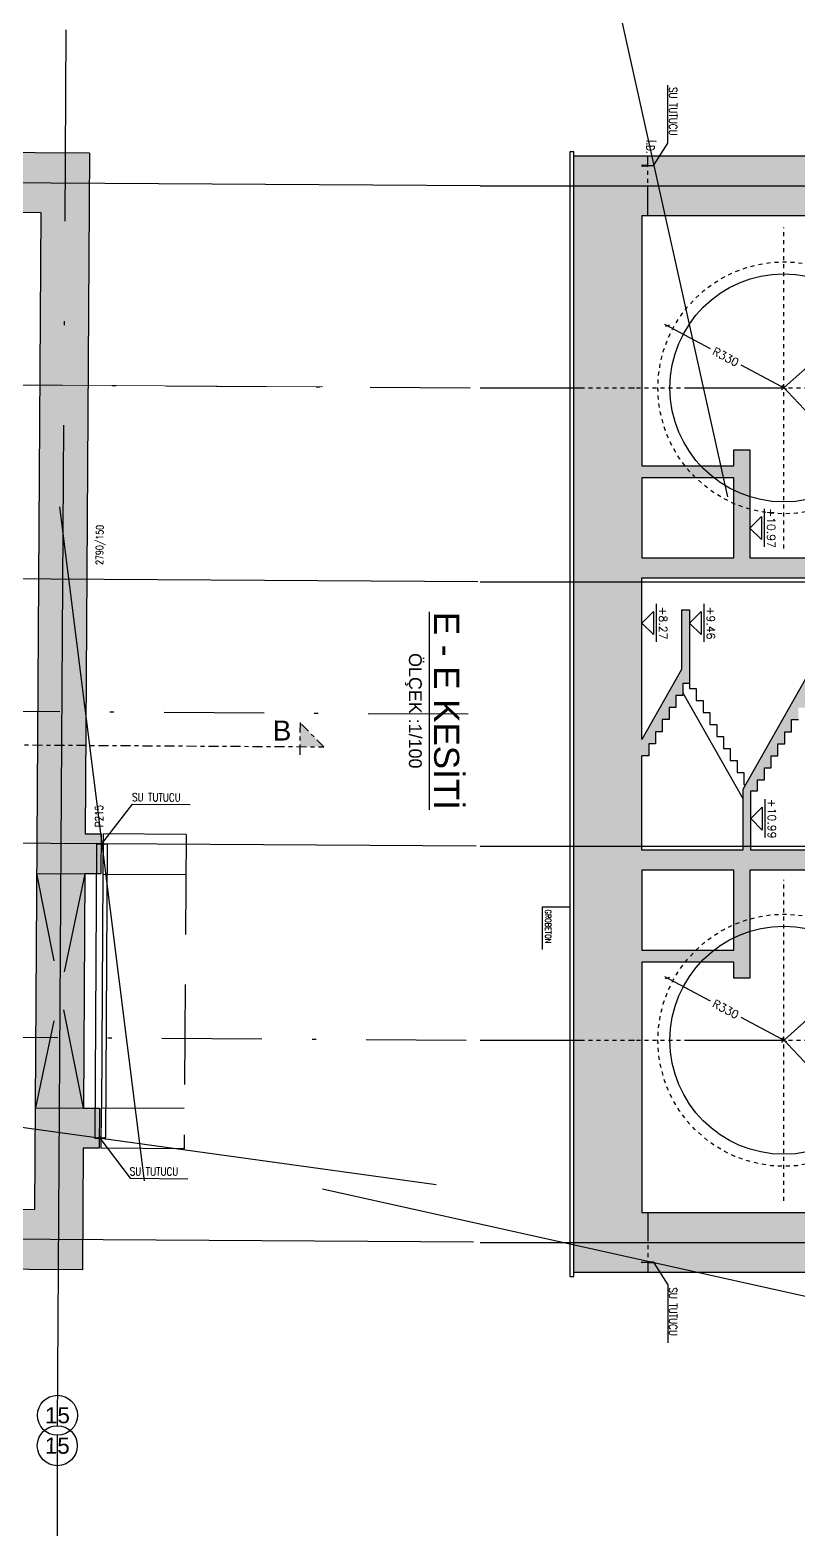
# Model space of a CAD drawing. Header units: millimetres. Extents: x 400392 to 401186, y 4543812 to 4544115.
# Drawn here: x 400815.79 to 400834.99, y 4544000.88 to 4544038.34 of the extents above; entities that cross this region are included whole.
import ezdxf
from ezdxf.enums import TextEntityAlignment as Align

# ---------------------------------------------------------------- set-up
doc = ezdxf.new("R2010")
doc.units = ezdxf.units.MM
for name, pattern in [('ACAD_ISO05W100', [33, 24, -3, 0, -3, 0, -3]), ('AKS', [3, 2.5, -0.25, 0, -0.25]), ('CENTER', [2, 1.25, -0.25, 0.25, -0.25]), ('CIZGI', [0.4, 0.25, -0.15]), ('CONTINU', [0]), ('DASHDOT2', [0.5, 0.25, -0.125, 0, -0.125]), ('HIDDEN', [0.375, 0.25, -0.125]), ('UUC-ST-KAL-I05-101-U-000$0$ACAD_ISO05W100', [33, 24, -3, 0, -3, 0, -3])]:
    doc.linetypes.add(name, pattern=pattern)
doc.layers.add('A-DETL', color=90, linetype='Continuous', lineweight=15)
for name, color, linetype in [('aks prota', 2, 'AKS'), ('caks prota', 4, 'Continuous'), ('görünüş prota', 4, 'Continuous'), ('inşaat derzi prota', 11, 'Continuous'), ('kesit prota', 1, 'Continuous'), ('kesit tarama prota', 252, 'Continuous'), ('kolon tarama prota', 252, 'Continuous'), ('kot prota', 4, 'Continuous'), ('lkolon prota', 4, 'Continuous'), ('lperde prota', 4, 'Continuous'), ('merdiven prota', 2, 'Continuous'), ('not prota', 2, 'Continuous'), ('not yazısı prota', 6, 'Continuous'), ('not çizgisi prota', 4, 'Continuous'), ('perde prota', 1, 'Continuous'), ('PRT-AL-TUNEL_EKSENI', 14, 'DASHDOT2'), ('PRT-CST-rc_level', 6, 'Continuous'), ('PRT-CST-rc_levermark', 4, 'Continuous'), ('skesit prota', 7, 'Continuous'), ('st_s_not yazısı', 6, 'Continuous'), ('st_s_not çizgisi', 4, 'CIZGI'), ('st_s_su tutucu', 2, 'Continuous'), ('st_s_ölçü', 4, 'Continuous'), ('t35 prota', 3, 'Continuous'), ('taks prota', 7, 'Continuous'), ('tkesit prota', 7, 'Continuous'), ('tperde prota', 6, 'Continuous'), ('tplan prota', 7, 'Continuous'), ('UUC-ST-KAL-I05-101-U-000$0$st_s_su tutucu', 2, 'Continuous')]:
    doc.layers.add(name, color=color, linetype=linetype)
doc.styles.add('Arial', font='Arial.ttf')
doc.styles.add('NOT', font='romanstw.shx')
doc.styles.add('OLCU', font='romanstw.shx')
doc.styles.get("Standard").update_dxf_attribs({"font": 'Arial.ttf'})
doc.styles.add('TAKS', font='Arial Unicode.ttf')
doc.styles.add('TEXT250', font='romanstw.shx', dxfattribs={"width": 0.8, "height": 25})
doc.styles.add('tkolon', font='romanstw.shx')
doc.styles.add('TSIMPLEX', font='romanstw.shx')
doc.dimstyles.new('1-100', dxfattribs={"dimscale": 0.5, "dimtxt": 2, "dimasz": 7.5, "dimexe": 3, "dimexo": 5, "dimgap": 5, "dimtad": 3, "dimdec": 1, "dimlfac": 2, "dimzin": 9, "dimdsep": 46, "dimtxsty": 'Standard', "dimblk": 'OBLIQUE', "dimcen": 0.09, "dimclrd": 3, "dimclre": 3, "dimclrt": 1, "dimadec": 3, "dimazin": 0, "dimtfac": 1, "dimtdec": 1, "dimtofl": 0, "dimtmove": 0, "dimatfit": 3, "dimfxl": 4, "dimtolj": 1, "dimtzin": 0, "dimarcsym": 0})
doc.dimstyles.new('1-50', dxfattribs={"dimtxt": 10, "dimasz": 4, "dimexe": 4, "dimexo": 8, "dimgap": 4, "dimtad": 1, "dimdec": 1, "dimrnd": 0.05, "dimzin": 9, "dimdsep": 46, "dimtxsty": 'OLCU', "dimblk1": 'OBLIQUE', "dimblk2": 'OBLIQUE', "dimsah": 1, "dimcen": 2, "dimdle": 4, "dimclrd": 4, "dimclre": 4, "dimclrt": 3, "dimadec": 1, "dimazin": 0, "dimtfac": 1, "dimtdec": 1, "dimtix": 1, "dimtmove": 2, "dimatfit": 3, "dimldrblk": 'OBLIQUE', "dimfxl": 1, "dimtvp": 1, "dimtolj": 1, "dimtzin": 1, "dimarcsym": 0})

# ---------------------------------------------------------------- blocks, each defined once
blk = doc.blocks.new('B-B Kesiti')
at = {"layer": 'aks prota', "ltscale": 10}
blk.add_line((400816.481, 4543955.395), (400816.481, 4544003.223), dxfattribs=at)
at = {"layer": 'caks prota', "ltscale": 0.05}
blk.add_circle((400816.481, 4544003.723), 0.5, dxfattribs=at)
at = {"layer": 'taks prota', "style": 'TAKS'}
blk.add_text('15', height=0.4, dxfattribs=at).set_placement((400816.481, 4544003.723), align=Align.MIDDLE_CENTER)
blk = doc.blocks.new('_Oblique')
at = {"layer": 'st_s_ölçü', "lineweight": -2}
blk.add_line((-0.5, -0.5), (0.5, 0.5), dxfattribs=at)
blk = doc.blocks.new('*D49')
at = {"layer": 'Defpoints', "color": 0, "transparency": 16777216}
for p in [(-455.8, 109.6), (-265.8, -102.9)]:
    blk.add_point(p, dxfattribs=at)
at = {"layer": 'st_s_ölçü', "color": 4, "lineweight": -2, "transparency": 16777216}
for p, q in [((-461.1, 115.6), (-389.9, 36)), ((-260.5, -108.8), (-331.6, -29.2))]:
    blk.add_line(p, q, dxfattribs=at)
at = {"layer": 'st_s_ölçü', "color": 4, "lineweight": -2, "transparency": 16777216, "xscale": 8, "yscale": 8, "zscale": 8, "rotation": 131.8058995973175}
blk.add_blockref('_Oblique', (-455.8, 109.6), dxfattribs=at)
at = {"layer": 'st_s_ölçü', "color": 3, "transparency": 16777216, "insert": (-360.8, 3.4), "char_height": 20, "attachment_point": 5, "rotation": 311.8059, "style": 'OLCU'}
blk.add_mtext('\\A1;R285', dxfattribs=at)
blk = doc.blocks.new('*D50')
at = {"layer": 'Defpoints', "color": 0, "transparency": 16777216}
for p in [(-36.3, 113), (-265.8, -102.9)]:
    blk.add_point(p, dxfattribs=at)
at = {"layer": 'st_s_ölçü', "color": 4, "lineweight": -2, "transparency": 16777216}
for p, q in [((-30.5, 118.4), (-120.6, 33.7)), ((-271.6, -108.3), (-181.5, -23.6))]:
    blk.add_line(p, q, dxfattribs=at)
at = {"layer": 'st_s_ölçü', "color": 4, "lineweight": -2, "transparency": 16777216, "xscale": 8, "yscale": 8, "zscale": 8, "rotation": 43.24583088137385}
blk.add_blockref('_Oblique', (-36.3, 113), dxfattribs=at)
at = {"layer": 'st_s_ölçü', "color": 3, "transparency": 16777216, "insert": (-151.1, 5.1), "char_height": 20, "attachment_point": 5, "rotation": 43.2458, "style": 'OLCU'}
blk.add_mtext('\\A1;R315', dxfattribs=at)
blk = doc.blocks.new('*D51')
at = {"layer": 'Defpoints', "color": 0, "transparency": 16777216}
for p in [(-265.8, -102.9), (-421, -394.1)]:
    blk.add_point(p, dxfattribs=at)
at = {"layer": 'lkolon prota', "color": 4, "lineweight": -2, "transparency": 16777216}
for p, q in [((-262, -95.8), (-322.9, -209.9)), ((-424.8, -401.1), (-364, -287))]:
    blk.add_line(p, q, dxfattribs=at)
at = {"layer": 'lkolon prota', "color": 4, "lineweight": -2, "transparency": 16777216, "xscale": 8, "yscale": 8, "zscale": 8, "rotation": 241.9351701811658}
blk.add_blockref('_Oblique', (-421, -394.1), dxfattribs=at)
at = {"layer": 'lkolon prota', "color": 3, "transparency": 16777216, "insert": (-343.4, -248.5), "char_height": 20, "attachment_point": 5, "rotation": 61.9352, "style": 'OLCU'}
blk.add_mtext('\\A1;R330', dxfattribs=at)
blk = doc.blocks.new('KOTK5')
at = {"layer": 'PRT-CST-rc_levermark'}
blk.add_line((217, 160), (-213, 160), dxfattribs=at)
blk.add_lwpolyline([(130, 130), (-130, 130), (0, 0)], close=True, dxfattribs=at)
at = {"layer": 'PRT-CST-rc_level', "style": 'OLCU'}
blk.add_attdef('000.00', text='', height=90, dxfattribs=at).set_placement((0, 193), align=Align.CENTER)
blk = doc.blocks.new('D')
at = {"layer": 'st_s_su tutucu', "linetype": 'CONTINU', "ltscale": 0.2}
for p, q in [((-39987.8, 52508.2), (-39992.6, 52508.2)), ((-39992.6, 52508.2), (-39992.6, 52507.4)), ((-39992.6, 52507.4), (-39990.6, 52506.1)), ((-39992.6, 52449), (-39990.6, 52450.3)), ((-39992.6, 52448.2), (-39992.6, 52449)), ((-39987.8, 52448.2), (-39992.6, 52448.2)), ((-39990.6, 52478.7), (-39991.9, 52478.7)), ((-39991.9, 52478.7), (-39991.9, 52477.7)), ((-39991.9, 52477.7), (-39990.6, 52477.7)), ((-39990.6, 52498.5), (-39991.5, 52498.5)), ((-39991.5, 52498.5), (-39991.5, 52497.9)), ((-39991.5, 52497.9), (-39990.6, 52497.9)), ((-39990.6, 52488.5), (-39991.5, 52488.5)), ((-39991.5, 52488.5), (-39991.5, 52487.9)), ((-39991.5, 52487.9), (-39990.6, 52487.9)), ((-39991.5, 52467.9), (-39991.5, 52468.5)), ((-39991.5, 52468.5), (-39990.6, 52468.5)), ((-39990.6, 52467.9), (-39991.5, 52467.9)), ((-39991.5, 52457.9), (-39991.5, 52458.5)), ((-39991.5, 52458.5), (-39990.6, 52458.5)), ((-39990.6, 52457.9), (-39991.5, 52457.9)), ((-39990.6, 52506.1), (-39990.6, 52498.5)), ((-39990.6, 52497.9), (-39990.6, 52488.5)), ((-39990.6, 52487.9), (-39990.6, 52478.7)), ((-39990.6, 52468.5), (-39990.6, 52477.7)), ((-39990.6, 52458.5), (-39990.6, 52467.9)), ((-39990.6, 52450.3), (-39990.6, 52457.9)), ((-39989.8, 52506.1), (-39987.8, 52507.4)), ((-39989.8, 52498.5), (-39989.8, 52506.1)), ((-39988.9, 52498.5), (-39989.8, 52498.5)), ((-39989.8, 52488.5), (-39989.8, 52497.9)), ((-39989.8, 52497.9), (-39988.9, 52497.9)), ((-39988.9, 52488.5), (-39989.8, 52488.5)), ((-39989.8, 52478.7), (-39989.8, 52487.9)), ((-39989.8, 52487.9), (-39988.9, 52487.9)), ((-39988.5, 52478.7), (-39989.8, 52478.7)), ((-39989.8, 52477.7), (-39988.5, 52477.7)), ((-39989.8, 52477.7), (-39989.8, 52468.5)), ((-39989.8, 52468.5), (-39988.9, 52468.5)), ((-39988.9, 52467.9), (-39989.8, 52467.9)), ((-39989.8, 52467.9), (-39989.8, 52458.5)), ((-39989.8, 52458.5), (-39988.9, 52458.5)), ((-39988.9, 52457.9), (-39989.8, 52457.9)), ((-39989.8, 52457.9), (-39989.8, 52450.3)), ((-39989.8, 52450.3), (-39987.8, 52449)), ((-39988.9, 52497.9), (-39988.9, 52498.5)), ((-39988.9, 52487.9), (-39988.9, 52488.5)), ((-39988.9, 52468.5), (-39988.9, 52467.9)), ((-39988.9, 52458.5), (-39988.9, 52457.9)), ((-39988.5, 52477.7), (-39988.5, 52478.7)), ((-39987.8, 52507.4), (-39987.8, 52508.2)), ((-39987.8, 52449), (-39987.8, 52448.2))]:
    blk.add_line(p, q, dxfattribs=at)
blk = doc.blocks.new('A$C127942D9')
at = {"layer": 'aks prota', "ltscale": 2}
blk.add_line((-265.793, -631.684), (-265.793, 559.681), dxfattribs=at)
at = {"layer": 'aks prota'}
blk.add_line((135.187, -102.854), (-666.774, -102.854), dxfattribs=at)
at = {"layer": 'görünüş prota', "color": 6, "linetype": 'CIZGI', "ltscale": 2}
blk.add_circle((-265.793, -102.854), 315, dxfattribs=at)
at = {"layer": 'görünüş prota', "color": 6}
blk.add_circle((-265.793, -102.854), 285, dxfattribs=at)
at = {"layer": 'not prota', "style": 'TEXT250', "width": 0.7}
blk.add_text('B Tipi (TBM) Tünel', height=20, dxfattribs=at).set_placement((-265.793, 106.819), align=Align.MIDDLE_CENTER)
at = {"layer": 'lkolon prota'}
dim = blk.add_radius_dim(center=(-265.793, -102.854), mpoint=(-421.048, -394.051), dimstyle='1-100', dxfattribs=at)
dim.commit()
dim.dimension.update_dxf_attribs({"geometry": '*D51', "text_midpoint": (-343.421, -248.453), "dimtype": 132})
at = {"layer": 'st_s_ölçü'}
for mpoint, picture, middle in [((-455.777, 109.587), '*D49', (-360.785, 3.366)), ((-36.341, 112.962), '*D50', (-151.067, 5.054))]:
    dim = blk.add_radius_dim(center=(-265.793, -102.854), mpoint=mpoint, dimstyle='1-100', dxfattribs=at)
    dim.commit()
    dim.dimension.update_dxf_attribs({"geometry": picture, "text_midpoint": middle, "dimtype": 132})
blk = doc.blocks.new('E-E Kesiti')
at = {"layer": 'kesit tarama prota'}
h = blk.add_hatch(color=256, dxfattribs=at)
h.dxf.hatch_style = 1
h.paths.add_polyline_path([(401080.986, 4543997.121), (401070.996, 4543997.121), (401070.996, 4543997.921), (401063.136, 4543997.921), (401063.136, 4543997.121), (401053.086, 4543997.121), (401053.086, 4543972.331), (401080.986, 4543972.331)])
h.paths.add_polyline_path([(401063.136, 4543974.031), (401061.136, 4543974.031), (401061.136, 4543976.331), (401063.136, 4543976.331)], flags=16)
h.paths.add_polyline_path([(401063.636, 4543974.031), (401063.636, 4543997.421), (401070.496, 4543997.421), (401070.496, 4543996.612), (401070.436, 4543996.612), (401070.436, 4543995.921), (401070.436, 4543993.241), (401068.976, 4543993.241), (401068.976, 4543993.411), (401068.676, 4543993.411), (401068.676, 4543993.581), (401068.376, 4543993.581), (401068.376, 4543993.751), (401068.076, 4543993.751), (401068.076, 4543993.921), (401067.776, 4543993.921), (401067.776, 4543994.091), (401067.476, 4543994.091), (401067.476, 4543994.261), (401067.176, 4543994.261), (401067.176, 4543994.431), (401066.876, 4543994.431), (401066.876, 4543994.601), (401066.576, 4543994.601), (401066.576, 4543994.771), (401066.276, 4543994.771), (401066.276, 4543994.941), (401064.436, 4543994.941), (401064.436, 4543994.741), (401065.923, 4543994.741), (401068.923, 4543993.041), (401070.436, 4543993.041), (401070.436, 4543989.821), (401068.976, 4543989.821), (401068.976, 4543990.011), (401068.676, 4543990.011), (401068.676, 4543990.181), (401068.376, 4543990.181), (401068.376, 4543990.351), (401068.076, 4543990.351), (401068.076, 4543990.521), (401067.776, 4543990.521), (401067.776, 4543990.692), (401067.476, 4543990.691), (401067.476, 4543990.861), (401067.176, 4543990.861), (401067.176, 4543991.032), (401066.876, 4543991.032), (401066.876, 4543991.201), (401066.576, 4543991.201), (401066.576, 4543991.371), (401066.276, 4543991.371), (401066.276, 4543991.541), (401064.436, 4543991.542), (401064.436, 4543991.342), (401065.924, 4543991.342), (401068.959, 4543989.621), (401070.436, 4543989.621), (401070.436, 4543986.611), (401068.976, 4543986.611), (401068.976, 4543986.781), (401068.676, 4543986.781), (401068.676, 4543986.951), (401068.376, 4543986.951), (401068.376, 4543987.121), (401068.076, 4543987.121), (401068.076, 4543987.291), (401067.776, 4543987.291), (401067.776, 4543987.461), (401067.476, 4543987.461), (401067.476, 4543987.631), (401067.176, 4543987.631), (401067.176, 4543987.801), (401066.876, 4543987.801), (401066.876, 4543987.971), (401066.576, 4543987.971), (401066.576, 4543988.141), (401066.276, 4543988.141), (401066.276, 4543988.311), (401064.436, 4543988.311), (401064.436, 4543988.111), (401065.923, 4543988.111), (401068.923, 4543986.411), (401070.436, 4543986.411), (401070.436, 4543983.361), (401068.966, 4543983.361), (401068.966, 4543983.551), (401068.676, 4543983.551), (401068.676, 4543983.721), (401068.376, 4543983.721), (401068.376, 4543983.891), (401068.076, 4543983.891), (401068.076, 4543984.061), (401067.776, 4543984.061), (401067.776, 4543984.231), (401067.476, 4543984.231), (401067.476, 4543984.401), (401067.176, 4543984.401), (401067.176, 4543984.571), (401066.876, 4543984.571), (401066.876, 4543984.741), (401066.576, 4543984.741), (401066.576, 4543984.911), (401066.276, 4543984.911), (401066.276, 4543985.081), (401064.436, 4543985.081), (401064.436, 4543984.881), (401065.923, 4543984.881), (401068.958, 4543983.161), (401070.436, 4543983.161), (401070.436, 4543979.981), (401068.976, 4543979.981), (401068.976, 4543980.151), (401068.676, 4543980.151), (401068.676, 4543980.321), (401068.376, 4543980.321), (401068.376, 4543980.491), (401068.076, 4543980.491), (401068.076, 4543980.661), (401067.776, 4543980.661), (401067.776, 4543980.831), (401067.476, 4543980.831), (401067.476, 4543981.001), (401067.176, 4543981.001), (401067.176, 4543981.171), (401066.876, 4543981.171), (401066.876, 4543981.341), (401066.576, 4543981.341), (401066.576, 4543981.511), (401066.276, 4543981.511), (401066.276, 4543981.681), (401064.436, 4543981.681), (401064.436, 4543981.481), (401065.923, 4543981.481), (401068.923, 4543979.781), (401070.436, 4543979.781), (401070.436, 4543976.751), (401068.951, 4543976.751), (401068.951, 4543976.921), (401068.676, 4543976.921), (401068.676, 4543977.091), (401068.376, 4543977.091), (401068.376, 4543977.261), (401068.076, 4543977.261), (401068.076, 4543977.431), (401067.776, 4543977.431), (401067.776, 4543977.601), (401067.476, 4543977.601), (401067.476, 4543977.771), (401067.176, 4543977.771), (401067.176, 4543977.941), (401066.876, 4543977.941), (401066.876, 4543978.111), (401066.576, 4543978.111), (401066.576, 4543978.281), (401066.276, 4543978.281), (401066.276, 4543978.451), (401064.436, 4543978.451), (401064.436, 4543978.251), (401065.923, 4543978.251), (401068.923, 4543976.551), (401070.436, 4543976.551), (401070.436, 4543974.031), (401068.076, 4543974.031), (401068.076, 4543974.201), (401067.776, 4543974.201), (401067.776, 4543974.371), (401067.476, 4543974.371), (401067.476, 4543974.541), (401067.176, 4543974.541), (401067.176, 4543974.711), (401066.876, 4543974.711), (401066.876, 4543974.881), (401066.576, 4543974.881), (401066.576, 4543975.051), (401066.276, 4543975.051), (401066.276, 4543975.221), (401064.436, 4543975.221), (401064.436, 4543975.021), (401065.923, 4543975.021), (401067.67, 4543974.031)], flags=16)
h.paths.add_polyline_path([(401060.836, 4543974.031), (401054.586, 4543974.031), (401054.586, 4543982.861), (401063.136, 4543982.861), (401063.136, 4543976.731), (401060.436, 4543976.731), (401060.436, 4543976.331), (401060.836, 4543976.331)], flags=16)
h.paths.add_polyline_path([(401070.936, 4543974.031), (401070.936, 4543976.331), (401072.936, 4543976.331), (401072.936, 4543974.031)], flags=16)
h.paths.add_polyline_path([(401070.936, 4543976.731), (401070.936, 4543982.861), (401079.486, 4543982.861), (401079.486, 4543974.031), (401073.236, 4543974.031), (401073.236, 4543976.331), (401073.636, 4543976.331), (401073.636, 4543976.731)], flags=16)
h.paths.add_polyline_path([(401063.136, 4543983.361), (401054.586, 4543983.361), (401054.586, 4543989.321), (401063.136, 4543989.321)], flags=16)
h.paths.add_polyline_path([(401070.936, 4543983.361), (401070.936, 4543989.321), (401079.486, 4543989.321), (401079.486, 4543983.361)], flags=16)
h.paths.add_polyline_path([(401063.136, 4543989.821), (401054.586, 4543989.821), (401054.586, 4543995.921), (401063.136, 4543995.921)], flags=16)
h.paths.add_polyline_path([(401070.936, 4543989.821), (401070.936, 4543995.921), (401079.486, 4543995.921), (401079.486, 4543989.821)], flags=16)
at = {"layer": 'aks prota', "ltscale": 10}
for p, q in [((401053.836, 4543969.993), (401053.836, 4544003.223)), ((401063.736, 4543969.993), (401063.736, 4544003.223)), ((401070.336, 4543969.993), (401070.336, 4544003.223)), ((401080.236, 4543969.993), (401080.236, 4544003.223))]:
    blk.add_line(p, q, dxfattribs=at)
at = {"layer": 'görünüş prota', "color": 4}
for points in [[(401066.276, 4543975.221), (401066.396, 4543975.221), (401066.396, 4543975.391), (401066.696, 4543975.391), (401066.696, 4543975.561), (401066.996, 4543975.561), (401066.996, 4543975.731), (401067.296, 4543975.731), (401067.296, 4543975.901), (401067.596, 4543975.901), (401067.596, 4543976.071), (401067.896, 4543976.071), (401067.896, 4543976.241), (401068.196, 4543976.241), (401068.196, 4543976.411), (401068.496, 4543976.411), (401068.496, 4543976.581), (401068.796, 4543976.581), (401068.796, 4543976.624)], [(401066.502, 4543975.051), (401069.149, 4543976.551)]]:
    blk.add_lwpolyline(points, dxfattribs=at)
at = {"layer": 'görünüş prota'}
blk.add_lwpolyline([(401053.086, 4543972.331), (401052.986, 4543972.331), (401052.986, 4543972.231), (401081.086, 4543972.231), (401081.086, 4543972.331), (401080.986, 4543972.331)], dxfattribs=at)
at = {"layer": 'inşaat derzi prota', "linetype": 'ACAD_ISO05W100', "ltscale": 0.03}
for points in [[(401054.586, 4543974.181), (401053.086, 4543974.181)], [(401079.486, 4543974.181), (401080.986, 4543974.181)]]:
    blk.add_lwpolyline(points, dxfattribs=at)
at = {"layer": 'kesit prota', "color": 1}
for points in [[(401070.996, 4543997.121), (401080.986, 4543997.121), (401080.986, 4543972.331), (401053.086, 4543972.331), (401053.086, 4543997.121), (401063.136, 4543997.121), (401063.136, 4543997.921), (401070.996, 4543997.921)], [(401054.586, 4543982.861), (401054.586, 4543974.031), (401060.836, 4543974.031), (401060.836, 4543976.331), (401060.436, 4543976.331), (401060.436, 4543976.731), (401063.136, 4543976.731), (401063.136, 4543982.861)], [(401070.936, 4543982.861), (401070.936, 4543976.731), (401073.636, 4543976.731), (401073.636, 4543976.331), (401073.236, 4543976.331), (401073.236, 4543974.031), (401079.486, 4543974.031), (401079.486, 4543982.861)], [(401061.136, 4543976.331), (401061.136, 4543974.031), (401063.136, 4543974.031), (401063.136, 4543976.331)], [(401072.936, 4543976.331), (401070.936, 4543976.331), (401070.936, 4543974.031), (401072.936, 4543974.031)]]:
    blk.add_lwpolyline(points, close=True, dxfattribs=at)
at = {"layer": 'kesit prota'}
for points in [[(401064.436, 4543975.021), (401065.923, 4543975.021), (401067.67, 4543974.031), (401063.636, 4543974.031), (401063.636, 4543997.421)], [(401070.436, 4543979.781), (401070.436, 4543976.751), (401068.951, 4543976.751), (401068.951, 4543976.921), (401068.676, 4543976.921), (401068.676, 4543977.091), (401068.376, 4543977.091), (401068.376, 4543977.261), (401068.076, 4543977.261), (401068.076, 4543977.431), (401067.776, 4543977.431), (401067.776, 4543977.601), (401067.476, 4543977.601), (401067.476, 4543977.771), (401067.176, 4543977.771), (401067.176, 4543977.941)], [(401065.923, 4543978.251), (401068.923, 4543976.551), (401070.436, 4543976.551), (401070.436, 4543974.031), (401068.076, 4543974.031)], [(401064.436, 4543975.221), (401066.276, 4543975.221), (401066.276, 4543975.051), (401066.576, 4543975.051), (401066.576, 4543974.881), (401066.876, 4543974.881), (401066.876, 4543974.711), (401067.176, 4543974.711), (401067.176, 4543974.541), (401067.476, 4543974.541), (401067.476, 4543974.371), (401067.776, 4543974.371), (401067.776, 4543974.201), (401068.076, 4543974.201), (401068.076, 4543974.031)], [(401064.436, 4543975.021), (401064.436, 4543975.221)]]:
    blk.add_lwpolyline(points, dxfattribs=at)
at = {"layer": 'PRT-AL-TUNEL_EKSENI', "ltscale": 10}
for p, q in [((401058.886, 4543969.993), (401058.886, 4544000.75)), ((401075.186, 4543969.993), (401075.186, 4544000.75))]:
    blk.add_line(p, q, dxfattribs=at)
at = {"layer": 'st_s_not çizgisi', "linetype": 'CONTINU'}
blk.add_lwpolyline([(401071.862, 4543972.231), (401071.862, 4543971.537), (401072.918, 4543971.537)], dxfattribs=at)
at = {"layer": 'aks prota', "ltscale": 10, "xscale": 0.01, "yscale": 0.01, "zscale": 0.01}
for p in [(401061.544, 4543978.61), (401077.844, 4543978.61)]:
    blk.add_blockref('A$C127942D9', p, dxfattribs=at)
at = {"layer": 'kot prota', "linetype": 'CONTINU', "ltscale": 0.1}
ref = blk.add_blockref('KOTK5', (401062.388, 4543976.731), dxfattribs=dict(at, xscale=-0.002222222222222222, yscale=0.002222222222222222, zscale=0.002222222222222222, rotation=359.9999999999036))
ref.add_attrib('000.00', '+10.97', dxfattribs={"layer": 'PRT-CST-rc_level', "height": 0.2, "style": 'OLCU'}).set_placement((401062.388, 4543977.161), align=Align.CENTER)
ref = blk.add_blockref('KOTK5', (401069.648, 4543976.751), dxfattribs=dict(at, xscale=-0.002222222222222222, yscale=0.002222222222222222, zscale=0.002222222222222222, rotation=359.9999999999036))
ref.add_attrib('000.00', '+10.99', dxfattribs={"layer": 'PRT-CST-rc_level', "height": 0.2, "style": 'OLCU'}).set_placement((401069.648, 4543977.181), align=Align.CENTER)
ref = blk.add_blockref('KOTK5', (401064.761, 4543975.221), dxfattribs=dict(at, xscale=-0.002222222222222222, yscale=0.002222222222222222, zscale=0.002222222222222222, rotation=359.9999999999036))
ref.add_attrib('000.00', '+9.46', dxfattribs={"layer": 'PRT-CST-rc_level', "height": 0.2, "style": 'OLCU'}).set_placement((401064.761, 4543975.651), align=Align.CENTER)
ref = blk.add_blockref('KOTK5', (401064.761, 4543974.031), dxfattribs=dict(at, xscale=-0.002222222222222222, yscale=0.002222222222222222, zscale=0.002222222222222222, rotation=359.9999999999036))
ref.add_attrib('000.00', '+8.27', dxfattribs={"layer": 'PRT-CST-rc_level', "height": 0.2, "style": 'OLCU'}).set_placement((401064.761, 4543974.461), align=Align.CENTER)
at = {"layer": 'st_s_ölçü', "yscale": 0.004999999999999998, "zscale": 0.004999999999999998, "rotation": 180}
for p, xscale in [((400853.385, 4544236.572), 0.004999999999999998), ((401280.687, 4544236.572), -0.004999999999999998)]:
    blk.add_blockref('D', p, dxfattribs=dict(at, xscale=xscale))
at = {"layer": 'not yazısı prota', "ltscale": 0.05, "style": 'TSIMPLEX', "width": 0.8}
for s, p in [('SU TUTUCU', (401051.37, 4543974.709)), ('SU TUTUCU', (401081.361, 4543974.709)), ('İ.D.', (401052.698, 4543974.143))]:
    blk.add_text(s, height=0.2, dxfattribs=at).set_placement(p)
at = {"layer": 'st_s_not yazısı', "ltscale": 0.05, "style": 'NOT', "width": 0.8}
blk.add_text('GROBETON', height=0.15, dxfattribs=at).set_placement((401071.92, 4543971.69), align=Align.MIDDLE_LEFT)
at = {"layer": 't35 prota', "style": 'Arial'}
blk.add_text('ÖLÇEK :1/100', height=0.32, dxfattribs=at).set_placement((401066.954, 4543968.355), align=Align.MIDDLE)
at = {"layer": 'tplan prota', "style": 'Arial'}
blk.add_text('%%UE - E KESİTİ', height=0.625, dxfattribs=at).set_placement((401066.954, 4543969.23), align=Align.MIDDLE)
at = {"layer": 'not çizgisi prota'}
for points in [[(401053.323, 4543974.33), (401052.772, 4543974.681), (401051.321, 4543974.681)], [(401080.748, 4543974.33), (401081.3, 4543974.681), (401082.75, 4543974.681)]]:
    blk.add_leader(points, dimstyle='1-50', override={"dimasz": 12, "dimgap": 4, "dimtad": 0}, dxfattribs=at)

msp = doc.modelspace()

# ---------------------------------------------------------------- hatches: boundary and pattern name
at = {"layer": 'kesit tarama prota'}
h = msp.add_hatch(color=256, dxfattribs=at)
h.dxf.hatch_style = 1
h.paths.add_polyline_path([(400822.54259, 4544021.0286), (400823.13878, 4544020.42481), (400822.53879, 4544020.42861)])
at = {"layer": 'kolon tarama prota'}
h = msp.add_hatch(color=256, dxfattribs=at)
h.dxf.hatch_style = 1
h.paths.add_polyline_path([(400817.28146, 4544035.25536), (400790.197, 4544035.4269), (400790.19953, 4544035.82689), (400789.19955, 4544035.83322), (400789.19702, 4544035.43323), (400781.99716, 4544035.47883), (400781.99969, 4544035.87882), (400780.99971, 4544035.88516), (400780.99718, 4544035.48517), (400767.58603, 4544035.57011), (400769.64107, 4544034.05706), (400816.07198, 4544033.76299), (400815.91428, 4544008.86349), (400804.06602, 4544008.93853), (400804.05462, 4544007.13856), (400805.0546, 4544007.13223), (400805.0565, 4544007.43222), (400817.10476, 4544007.35592), (400817.12404, 4544010.39996), (400817.52403, 4544010.39742), (400817.53036, 4544011.3974), (400817.13237, 4544011.39992), (400817.16942, 4544017.24981), (400817.56741, 4544017.24728), (400817.57375, 4544018.24726), (400817.17375, 4544018.2498)])

# ---------------------------------------------------------------- linework, layer by layer
at = {"layer": 'A-DETL', "color": 1, "lineweight": 5}
msp.add_lwpolyline([(400664.66907, 4544030.42182), (400823.11513, 4544029.41829)], dxfattribs=at)
at = {"layer": 'aks prota', "ltscale": 10}
for p, q in [((400816.48006, 4544003.4629), (400816.70096, 4544038.33547)), ((400816.48006, 4544003.4629), (400816.70096, 4544038.33547)), ((400827.04675, 4544034.44349), (400661.13085, 4544035.49433)), ((400827.04675, 4544034.44349), (400661.13085, 4544035.49433)), ((400826.98405, 4544024.54369), (400661.06815, 4544025.59453)), ((400826.98405, 4544024.54369), (400661.06815, 4544025.59453)), ((400826.94224, 4544017.94382), (400661.02635, 4544018.99466)), ((400826.94224, 4544017.94382), (400661.02635, 4544018.99466)), ((400826.87954, 4544008.04402), (400660.96365, 4544009.09486)), ((400826.87954, 4544008.04402), (400660.96365, 4544009.09486))]:
    msp.add_line(p, q, dxfattribs=at)
at = {"layer": 'caks prota', "ltscale": 0.05}
msp.add_circle((400816.47765, 4544002.96291), 0.5, dxfattribs=at)
msp.add_circle((400816.47765, 4544002.96291), 0.5, dxfattribs=at)
at = {"layer": 'kolon tarama prota'}
for points in [[(400819.6935, 4544018.23384), (400817.62575, 4544018.24694), (400817.61941, 4544017.24696), (400819.68717, 4544017.23386)], [(400817.61941, 4544017.24696), (400817.58036, 4544011.39709)], [(400817.57403, 4544010.39711), (400817.58036, 4544011.39709)], [(400819.65012, 4544011.38398), (400817.58036, 4544011.39709)], [(400819.64379, 4544010.384), (400817.57403, 4544010.39711)]]:
    msp.add_lwpolyline(points, dxfattribs=at)
at = {"layer": 'kolon tarama prota', "linetype": 'HIDDEN', "ltscale": 10}
msp.add_lwpolyline([(400819.6935, 4544018.23384), (400819.64379, 4544010.384)], dxfattribs=at)
at = {"layer": 'merdiven prota', "linetype": 'HIDDEN', "ltscale": 10}
msp.add_lwpolyline([(400815.96745, 4544017.25742), (400817.16742, 4544017.24982), (400815.93039, 4544011.40754), (400817.13037, 4544011.39994), (400815.96745, 4544017.25742)], dxfattribs=at)
at = {"layer": 'perde prota'}
for points in [[(400804.05462, 4544007.13856), (400804.06602, 4544008.93853), (400815.91428, 4544008.86349), (400816.07198, 4544033.76299), (400769.64107, 4544034.05706), (400767.58603, 4544035.57011), (400780.99718, 4544035.48517)], [(400817.28146, 4544035.25536), (400790.197, 4544035.4269)], [(400817.28146, 4544035.25536), (400817.17375, 4544018.2498), (400817.57375, 4544018.24726), (400817.56741, 4544017.24728), (400817.16942, 4544017.24981), (400817.13237, 4544011.39992), (400817.53036, 4544011.3974), (400817.52403, 4544010.39742), (400817.12404, 4544010.39996), (400817.10476, 4544007.35592), (400805.0565, 4544007.43222), (400805.0546, 4544007.13223), (400804.05462, 4544007.13856)]]:
    msp.add_lwpolyline(points, dxfattribs=at)
at = {"layer": 'PRT-AL-TUNEL_EKSENI', "ltscale": 10}
for p, q in [((400661.09887, 4544030.44443), (400827.01476, 4544029.39359)), ((400661.04725, 4544022.2946), (400826.96314, 4544021.24376)), ((400660.99564, 4544014.14476), (400826.91153, 4544013.09392))]:
    msp.add_line(p, q, dxfattribs=at)
at = {"layer": 'skesit prota', "linetype": 'CENTER', "ltscale": 0.2}
for p, q in [((400822.54259, 4544021.0286), (400822.53689, 4544020.12862)), ((400823.13878, 4544020.42481), (400822.54259, 4544021.0286))]:
    msp.add_line(p, q, dxfattribs=at)
msp.add_lwpolyline([(400656.36139, 4544021.48111), (400823.13878, 4544020.42481)], dxfattribs=at)
at = {"layer": 'UUC-ST-KAL-I05-101-U-000$0$st_s_su tutucu', "linetype": 'UUC-ST-KAL-I05-101-U-000$0$ACAD_ISO05W100'}
for points in [[(400817.42109, 4544010.66368), (400817.46744, 4544017.98233)], [(400817.72744, 4544017.98069), (400817.68108, 4544010.66203)]]:
    msp.add_lwpolyline(points, dxfattribs=at)
at = {"layer": 'UUC-ST-KAL-I05-101-U-000$0$st_s_su tutucu', "linetype": 'UUC-ST-KAL-I05-101-U-000$0$ACAD_ISO05W100', "ltscale": 0.05}
for points in [[(400817.5784, 4544017.97672, 0.57735027), (400817.57989, 4544017.97411), (400817.6149, 4544017.97389, 0.57735027), (400817.61641, 4544017.97648), (400817.6047, 4544017.99706, -0.57735027), (400817.60622, 4544017.99965), (400817.65206, 4544017.99936), (400817.65209, 4544018.00522), (400817.65621, 4544018.00519), (400817.65617, 4544017.99934), (400817.68888, 4544017.99913), (400817.68892, 4544018.00498), (400817.69304, 4544018.00496), (400817.693, 4544017.9991), (400817.71369, 4544017.99897), (400817.72243, 4544018.01192), (400817.72763, 4544018.01189), (400817.72744, 4544017.98069), (400817.72224, 4544017.98072), (400817.71365, 4544017.99377), (400817.69297, 4544017.9939), (400817.69293, 4544017.98805), (400817.68881, 4544017.98808), (400817.68885, 4544017.99393), (400817.65614, 4544017.99414), (400817.6561, 4544017.98829), (400817.65199, 4544017.98831), (400817.65202, 4544017.99416), (400817.61419, 4544017.9944, 0.57735027), (400817.61268, 4544017.99181), (400817.62389, 4544017.9721, -0.57735027), (400817.62238, 4544017.96951), (400817.57235, 4544017.96982, -0.57735027), (400817.57087, 4544017.97243), (400817.58233, 4544017.99201, 0.57735027), (400817.58085, 4544017.99461), (400817.54302, 4544017.99485), (400817.54298, 4544017.989), (400817.53886, 4544017.98903), (400817.5389, 4544017.99488), (400817.50619, 4544017.99509), (400817.50615, 4544017.98924), (400817.50204, 4544017.98926), (400817.50207, 4544017.99511), (400817.48139, 4544017.99524), (400817.47264, 4544017.9823), (400817.46744, 4544017.98233), (400817.46764, 4544018.01353), (400817.47284, 4544018.0135), (400817.48142, 4544018.00044), (400817.50211, 4544018.00031), (400817.50214, 4544018.00617), (400817.50626, 4544018.00614), (400817.50622, 4544018.00029), (400817.53893, 4544018.00008), (400817.53897, 4544018.00593), (400817.54309, 4544018.00591), (400817.54305, 4544018.00005), (400817.58889, 4544017.99976, -0.57735027), (400817.59037, 4544017.99715)], [(400817.53211, 4544010.66789, -0.57735027), (400817.53363, 4544010.67048), (400817.56864, 4544010.67025, -0.57735027), (400817.57012, 4544010.66765), (400817.55815, 4544010.64721, 0.57735027), (400817.55964, 4544010.6446), (400817.60547, 4544010.64431), (400817.60544, 4544010.63846), (400817.60955, 4544010.63843), (400817.60959, 4544010.64429), (400817.6423, 4544010.64408), (400817.64226, 4544010.63823), (400817.64638, 4544010.6382), (400817.64642, 4544010.64405), (400817.6671, 4544010.64392), (400817.67569, 4544010.63087), (400817.68089, 4544010.63083), (400817.68108, 4544010.66203), (400817.67588, 4544010.66207), (400817.66713, 4544010.64912), (400817.64645, 4544010.64925), (400817.64649, 4544010.6551), (400817.64237, 4544010.65513), (400817.64233, 4544010.64928), (400817.60962, 4544010.64949), (400817.60966, 4544010.65534), (400817.60554, 4544010.65536), (400817.60551, 4544010.64951), (400817.56768, 4544010.64975, -0.57735027), (400817.56619, 4544010.65236), (400817.57766, 4544010.67193, 0.57735027), (400817.57617, 4544010.67454), (400817.52615, 4544010.67486, 0.57735027), (400817.52463, 4544010.67227), (400817.53585, 4544010.65255, -0.57735027), (400817.53433, 4544010.64996), (400817.4965, 4544010.6502), (400817.49654, 4544010.65605), (400817.49242, 4544010.65608), (400817.49238, 4544010.65023), (400817.45967, 4544010.65043), (400817.45971, 4544010.65629), (400817.45559, 4544010.65631), (400817.45556, 4544010.65046), (400817.43487, 4544010.65059), (400817.42629, 4544010.66365), (400817.42109, 4544010.66368), (400817.42089, 4544010.63248), (400817.42609, 4544010.63245), (400817.43484, 4544010.64539), (400817.45552, 4544010.64526), (400817.45549, 4544010.63941), (400817.4596, 4544010.63938), (400817.45964, 4544010.64523), (400817.49235, 4544010.64503), (400817.49231, 4544010.63918), (400817.49643, 4544010.63915), (400817.49647, 4544010.645), (400817.5423, 4544010.64471, 0.57735027), (400817.54382, 4544010.6473)]]:
    msp.add_lwpolyline(points, format="xyb", close=True, dxfattribs=at)

# ---------------------------------------------------------------- block references
at = {"rotation": 270}
msp.add_blockref('E-E Kesiti', (-4143142.94585, 4945088.27929), dxfattribs=at)
msp.add_blockref('B-B Kesiti', (0, 0))

# ---------------------------------------------------------------- texts
at = {"layer": 'lperde prota', "style": 'tkolon', "width": 0.8}
msp.add_text('2790/150', height=0.18, rotation=89.276634, dxfattribs=at).set_placement((400817.52824, 4544024.96884), align=Align.MIDDLE_LEFT)
at = {"layer": 'not yazısı prota', "ltscale": 0.05, "style": 'TSIMPLEX', "width": 0.8}
for p in [(400818.34701, 4544019.06606), (400818.2878, 4544009.71787)]:
    msp.add_text('SU TUTUCU', height=0.2, rotation=359.637118, dxfattribs=at).set_placement(p)
at = {"layer": 'taks prota', "style": 'TAKS'}
msp.add_text('15', height=0.4, rotation=359.637118, dxfattribs=at).set_placement((400816.47765, 4544002.96291), align=Align.MIDDLE_CENTER)
msp.add_text('15', height=0.4, rotation=359.637118, dxfattribs=at).set_placement((400816.47765, 4544002.96291), align=Align.MIDDLE_CENTER)
at = {"layer": 'tkesit prota', "style": 'Arial'}
msp.add_text('B', height=0.5, rotation=359.637118, dxfattribs=at).set_placement((400821.85988, 4544020.58292))
at = {"layer": 'tperde prota', "style": 'tkolon', "width": 0.8}
msp.add_text('P215', height=0.2, rotation=90.106409, dxfattribs=at).set_placement((400817.52112, 4544018.41678), align=Align.MIDDLE_LEFT)

# ---------------------------------------------------------------- leaders
at = {"layer": 'not çizgisi prota'}
for points in [[(400817.58875, 4544017.99961), (400818.35944, 4544018.99149), (400819.79779, 4544018.98238)], [(400817.54217, 4544010.64486), (400818.30023, 4544009.6433), (400819.73858, 4544009.63419)]]:
    msp.add_leader(points, dimstyle='1-50', override={"dimasz": 12, "dimgap": 4, "dimtad": 0}, dxfattribs=at)

doc.saveas('drawing.dxf')
